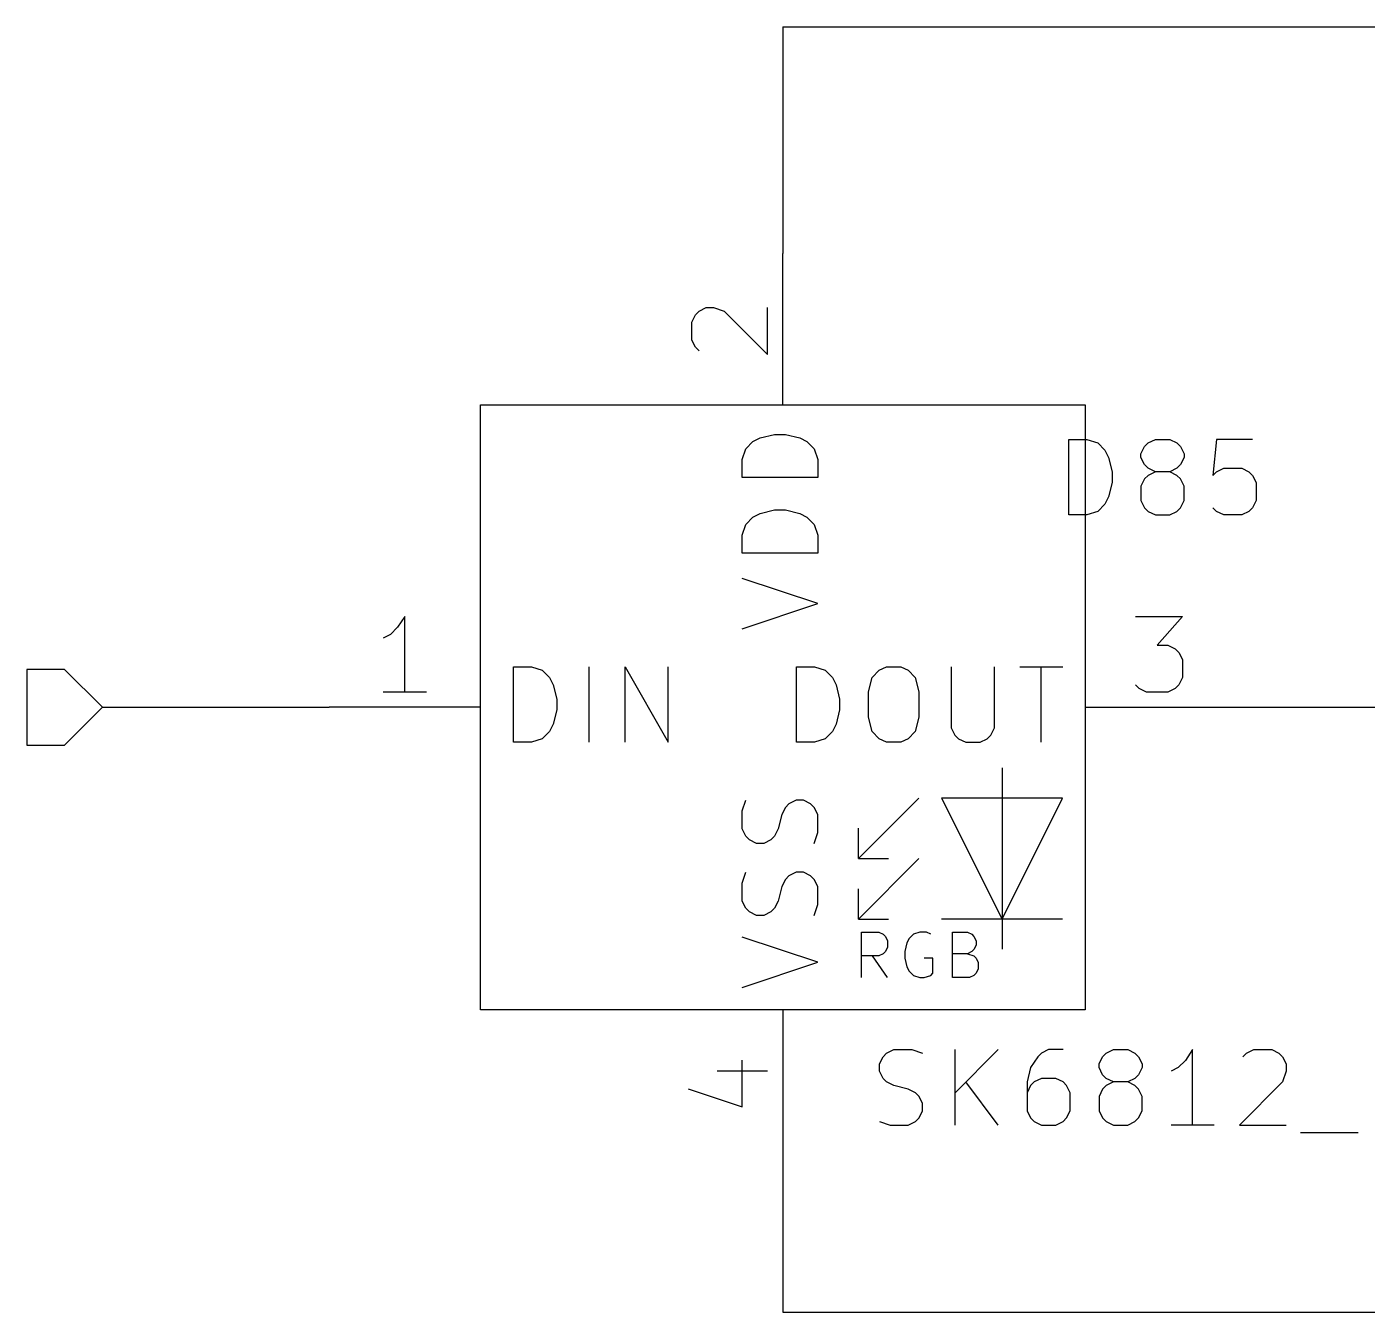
# Model space of a CAD drawing. Extents: x 0.4 to 11.3, y -7.9 to -0.4.
# Drawn here: x 1.55 to 2.437, y -2.45 to -1.6 of the extents above; entities that cross this region are included whole.
import ezdxf

# ---------------------------------------------------------------- set-up
doc = ezdxf.new("R2010")
doc.units = 0
doc.header["$MEASUREMENT"] = 0
for name, color, linetype in [('BROWN2', 54, 'CONTINUOUS'), ('CYAN2', 4, 'CONTINUOUS'), ('GREEN3', 91, 'CONTINUOUS'), ('LYELLOW', 51, 'CONTINUOUS'), ('RED2', 1, 'CONTINUOUS'), ('RED3', 11, 'CONTINUOUS')]:
    doc.layers.add(name, color=color, linetype=linetype)

msp = doc.modelspace()

# ---------------------------------------------------------------- linework, layer by layer
at = {"layer": 'BROWN2', "linetype": 'CONTINUOUS'}
for p, q in [((1.575, -2.025), (1.55, -2.025)), ((1.55, -2.025), (1.55, -2.075)), ((1.6, -2.05), (1.575, -2.025)), ((1.575, -2.075), (1.6, -2.05)), ((1.55, -2.075), (1.575, -2.075))]:
    msp.add_line(p, q, dxfattribs=at)
at = {"layer": 'CYAN2', "linetype": 'CONTINUOUS'}
for p, q in [((2.03504, -1.8719), (2.04456, -1.86952)), ((2.03504, -1.8719), (2.04456, -1.86952)), ((2.04456, -1.86952), (2.0517, -1.86952)), ((2.04456, -1.86952), (2.0517, -1.86952)), ((2.0517, -1.86952), (2.06122, -1.8719)), ((2.0517, -1.86952), (2.06122, -1.8719)), ((2.02313, -1.88619), (2.02551, -1.87905)), ((2.02313, -1.88619), (2.02551, -1.87905)), ((2.02551, -1.87905), (2.03028, -1.87428)), ((2.02551, -1.87905), (2.03028, -1.87428)), ((2.03028, -1.87428), (2.03504, -1.8719)), ((2.03028, -1.87428), (2.03504, -1.8719)), ((2.06122, -1.8719), (2.06599, -1.87428)), ((2.06122, -1.8719), (2.06599, -1.87428)), ((2.06599, -1.87428), (2.07075, -1.87905)), ((2.06599, -1.87428), (2.07075, -1.87905)), ((2.07075, -1.87905), (2.07313, -1.88619)), ((2.07075, -1.87905), (2.07313, -1.88619)), ((2.23928, -1.9228), (2.23928, -1.8728)), ((2.23928, -1.8728), (2.25119, -1.8728)), ((2.23928, -1.9228), (2.23928, -1.8728)), ((2.23928, -1.8728), (2.25119, -1.8728)), ((2.25119, -1.8728), (2.25833, -1.87519)), ((2.25119, -1.8728), (2.25833, -1.87519)), ((2.25833, -1.87519), (2.26309, -1.87995)), ((2.25833, -1.87519), (2.26309, -1.87995)), ((2.28691, -1.88233), (2.28928, -1.87757)), ((2.28691, -1.88233), (2.28928, -1.87757)), ((2.28928, -1.87757), (2.29167, -1.87519)), ((2.28928, -1.87757), (2.29167, -1.87519)), ((2.29167, -1.87519), (2.29643, -1.8728)), ((2.29167, -1.87519), (2.29643, -1.8728)), ((2.29643, -1.8728), (2.30595, -1.8728)), ((2.29643, -1.8728), (2.30595, -1.8728)), ((2.30595, -1.8728), (2.31071, -1.87519)), ((2.30595, -1.8728), (2.31071, -1.87519)), ((2.31071, -1.87519), (2.31309, -1.87757)), ((2.31071, -1.87519), (2.31309, -1.87757)), ((2.31309, -1.87757), (2.31548, -1.88233)), ((2.31309, -1.87757), (2.31548, -1.88233)), ((2.3369, -1.8728), (2.33452, -1.89661)), ((2.3369, -1.8728), (2.33452, -1.89661)), ((2.36071, -1.8728), (2.3369, -1.8728)), ((2.36071, -1.8728), (2.3369, -1.8728)), ((2.02313, -1.89809), (2.02313, -1.88619)), ((2.02313, -1.89809), (2.02313, -1.88619)), ((2.07313, -1.88619), (2.07313, -1.89809)), ((2.07313, -1.88619), (2.07313, -1.89809)), ((2.26309, -1.87995), (2.26548, -1.88471)), ((2.26309, -1.87995), (2.26548, -1.88471)), ((2.26548, -1.88471), (2.26785, -1.89423)), ((2.26548, -1.88471), (2.26785, -1.89423)), ((2.28691, -1.88471), (2.28691, -1.88233)), ((2.28691, -1.88471), (2.28691, -1.88233)), ((2.28928, -1.88947), (2.28691, -1.88471)), ((2.28928, -1.88947), (2.28691, -1.88471)), ((2.31548, -1.88471), (2.31309, -1.88947)), ((2.31548, -1.88471), (2.31309, -1.88947)), ((2.31548, -1.88233), (2.31548, -1.88471)), ((2.31548, -1.88233), (2.31548, -1.88471)), ((2.26785, -1.89423), (2.26785, -1.90137)), ((2.26785, -1.89423), (2.26785, -1.90137)), ((2.29167, -1.89185), (2.28928, -1.88947)), ((2.29167, -1.89185), (2.28928, -1.88947)), ((2.29167, -1.89661), (2.28928, -1.899)), ((2.29167, -1.89661), (2.28928, -1.899)), ((2.29643, -1.89423), (2.29167, -1.89185)), ((2.29643, -1.89423), (2.29167, -1.89185)), ((2.29643, -1.89423), (2.29167, -1.89661)), ((2.29643, -1.89423), (2.29167, -1.89661)), ((2.30595, -1.89423), (2.29643, -1.89423)), ((2.30595, -1.89423), (2.29643, -1.89423)), ((2.31071, -1.89185), (2.30595, -1.89423)), ((2.31071, -1.89185), (2.30595, -1.89423)), ((2.31071, -1.89661), (2.30595, -1.89423)), ((2.31071, -1.89661), (2.30595, -1.89423)), ((2.31309, -1.88947), (2.31071, -1.89185)), ((2.31309, -1.88947), (2.31071, -1.89185)), ((2.31309, -1.899), (2.31071, -1.89661)), ((2.31309, -1.899), (2.31071, -1.89661)), ((2.33452, -1.89661), (2.3369, -1.89423)), ((2.33452, -1.89661), (2.3369, -1.89423)), ((2.3369, -1.89423), (2.34167, -1.89185)), ((2.3369, -1.89423), (2.34167, -1.89185)), ((2.34167, -1.89185), (2.35357, -1.89185)), ((2.34167, -1.89185), (2.35357, -1.89185)), ((2.35357, -1.89185), (2.35833, -1.89423)), ((2.35357, -1.89185), (2.35833, -1.89423)), ((2.35833, -1.89423), (2.36071, -1.89661)), ((2.35833, -1.89423), (2.36071, -1.89661)), ((2.36071, -1.89661), (2.36309, -1.90137)), ((2.36071, -1.89661), (2.36309, -1.90137)), ((2.07313, -1.89809), (2.02313, -1.89809)), ((2.07313, -1.89809), (2.02313, -1.89809)), ((2.26785, -1.90137), (2.26548, -1.9109)), ((2.26785, -1.90137), (2.26548, -1.9109)), ((2.28928, -1.899), (2.28691, -1.90376)), ((2.28928, -1.899), (2.28691, -1.90376)), ((2.28691, -1.90376), (2.28691, -1.91328)), ((2.28691, -1.90376), (2.28691, -1.91328)), ((2.31548, -1.90376), (2.31309, -1.899)), ((2.31548, -1.90376), (2.31309, -1.899)), ((2.31548, -1.91328), (2.31548, -1.90376)), ((2.31548, -1.91328), (2.31548, -1.90376)), ((2.36309, -1.90137), (2.36309, -1.91328)), ((2.36309, -1.90137), (2.36309, -1.91328)), ((2.26548, -1.9109), (2.26309, -1.91566)), ((2.26548, -1.9109), (2.26309, -1.91566)), ((2.28691, -1.91328), (2.28928, -1.91804)), ((2.28691, -1.91328), (2.28928, -1.91804)), ((2.31309, -1.91804), (2.31548, -1.91328)), ((2.31309, -1.91804), (2.31548, -1.91328)), ((2.36309, -1.91328), (2.36071, -1.91804)), ((2.36309, -1.91328), (2.36071, -1.91804)), ((2.03028, -1.92428), (2.03504, -1.9219)), ((2.03028, -1.92428), (2.03504, -1.9219)), ((2.03504, -1.9219), (2.04456, -1.91952)), ((2.03504, -1.9219), (2.04456, -1.91952)), ((2.04456, -1.91952), (2.0517, -1.91952)), ((2.04456, -1.91952), (2.0517, -1.91952)), ((2.0517, -1.91952), (2.06122, -1.9219)), ((2.0517, -1.91952), (2.06122, -1.9219)), ((2.06122, -1.9219), (2.06599, -1.92428)), ((2.06122, -1.9219), (2.06599, -1.92428)), ((2.25119, -1.9228), (2.23928, -1.9228)), ((2.25119, -1.9228), (2.23928, -1.9228)), ((2.25833, -1.92043), (2.25119, -1.9228)), ((2.25833, -1.92043), (2.25119, -1.9228)), ((2.26309, -1.91566), (2.25833, -1.92043)), ((2.26309, -1.91566), (2.25833, -1.92043)), ((2.28928, -1.91804), (2.29167, -1.92043)), ((2.28928, -1.91804), (2.29167, -1.92043)), ((2.29167, -1.92043), (2.29643, -1.9228)), ((2.29167, -1.92043), (2.29643, -1.9228)), ((2.29643, -1.9228), (2.30595, -1.9228)), ((2.29643, -1.9228), (2.30595, -1.9228)), ((2.30595, -1.9228), (2.31071, -1.92043)), ((2.30595, -1.9228), (2.31071, -1.92043)), ((2.31071, -1.92043), (2.31309, -1.91804)), ((2.31071, -1.92043), (2.31309, -1.91804)), ((2.3369, -1.92043), (2.33452, -1.91804)), ((2.3369, -1.92043), (2.33452, -1.91804)), ((2.34167, -1.9228), (2.3369, -1.92043)), ((2.34167, -1.9228), (2.3369, -1.92043)), ((2.35357, -1.9228), (2.34167, -1.9228)), ((2.35357, -1.9228), (2.34167, -1.9228)), ((2.35833, -1.92043), (2.35357, -1.9228)), ((2.35833, -1.92043), (2.35357, -1.9228)), ((2.36071, -1.91804), (2.35833, -1.92043)), ((2.36071, -1.91804), (2.35833, -1.92043)), ((2.02313, -1.93619), (2.02551, -1.92905)), ((2.02313, -1.93619), (2.02551, -1.92905)), ((2.02551, -1.92905), (2.03028, -1.92428)), ((2.02551, -1.92905), (2.03028, -1.92428)), ((2.06599, -1.92428), (2.07075, -1.92905)), ((2.06599, -1.92428), (2.07075, -1.92905)), ((2.07075, -1.92905), (2.07313, -1.93619)), ((2.07075, -1.92905), (2.07313, -1.93619)), ((2.02313, -1.94809), (2.02313, -1.93619)), ((2.02313, -1.94809), (2.02313, -1.93619)), ((2.07313, -1.93619), (2.07313, -1.94809)), ((2.07313, -1.93619), (2.07313, -1.94809)), ((2.07313, -1.94809), (2.02313, -1.94809)), ((2.07313, -1.94809), (2.02313, -1.94809)), ((2.07313, -1.98143), (2.02313, -1.96476)), ((2.07313, -1.98143), (2.02313, -1.96476)), ((2.02313, -1.99809), (2.07313, -1.98143)), ((2.02313, -1.99809), (2.07313, -1.98143)), ((1.8719, -2.07313), (1.8719, -2.02313)), ((1.8719, -2.02313), (1.88381, -2.02313)), ((1.8719, -2.07313), (1.8719, -2.02313)), ((1.8719, -2.02313), (1.88381, -2.02313)), ((1.88381, -2.02313), (1.89095, -2.02551)), ((1.88381, -2.02313), (1.89095, -2.02551)), ((1.89095, -2.02551), (1.89571, -2.03028)), ((1.89095, -2.02551), (1.89571, -2.03028)), ((1.9219, -2.07313), (1.9219, -2.02313)), ((1.9219, -2.07313), (1.9219, -2.02313)), ((1.94571, -2.07313), (1.94571, -2.02313)), ((1.94571, -2.02313), (1.97428, -2.07313)), ((1.94571, -2.07313), (1.94571, -2.02313)), ((1.94571, -2.02313), (1.97428, -2.07313)), ((1.97428, -2.07313), (1.97428, -2.02313)), ((1.97428, -2.07313), (1.97428, -2.02313)), ((2.05904, -2.07313), (2.05904, -2.02313)), ((2.05904, -2.02313), (2.07095, -2.02313)), ((2.05904, -2.07313), (2.05904, -2.02313)), ((2.05904, -2.02313), (2.07095, -2.02313)), ((2.07095, -2.02313), (2.07809, -2.02551)), ((2.07095, -2.02313), (2.07809, -2.02551)), ((2.07809, -2.02551), (2.08285, -2.03028)), ((2.07809, -2.02551), (2.08285, -2.03028)), ((2.10904, -2.03028), (2.11381, -2.02551)), ((2.10904, -2.03028), (2.11381, -2.02551)), ((2.11381, -2.02551), (2.11857, -2.02313)), ((2.11381, -2.02551), (2.11857, -2.02313)), ((2.11857, -2.02313), (2.12809, -2.02313)), ((2.11857, -2.02313), (2.12809, -2.02313)), ((2.12809, -2.02313), (2.13285, -2.02551)), ((2.12809, -2.02313), (2.13285, -2.02551)), ((2.13285, -2.02551), (2.13761, -2.03028)), ((2.13285, -2.02551), (2.13761, -2.03028)), ((2.16143, -2.02313), (2.16143, -2.06361)), ((2.16143, -2.02313), (2.16143, -2.06361)), ((2.19, -2.06361), (2.19, -2.02313)), ((2.19, -2.06361), (2.19, -2.02313)), ((2.20667, -2.02313), (2.23524, -2.02313)), ((2.20667, -2.02313), (2.23524, -2.02313)), ((2.22095, -2.07313), (2.22095, -2.02313)), ((2.22095, -2.07313), (2.22095, -2.02313)), ((1.89571, -2.03028), (1.89809, -2.03504)), ((1.89571, -2.03028), (1.89809, -2.03504)), ((1.89809, -2.03504), (1.90047, -2.04456)), ((1.89809, -2.03504), (1.90047, -2.04456)), ((2.08285, -2.03028), (2.08524, -2.03504)), ((2.08285, -2.03028), (2.08524, -2.03504)), ((2.08524, -2.03504), (2.08761, -2.04456)), ((2.08524, -2.03504), (2.08761, -2.04456)), ((2.10667, -2.0398), (2.10904, -2.03028)), ((2.10667, -2.0398), (2.10904, -2.03028)), ((2.13761, -2.03028), (2.14, -2.0398)), ((2.13761, -2.03028), (2.14, -2.0398)), ((1.90047, -2.04456), (1.90047, -2.0517)), ((1.90047, -2.04456), (1.90047, -2.0517)), ((2.08761, -2.04456), (2.08761, -2.0517)), ((2.08761, -2.04456), (2.08761, -2.0517)), ((2.10667, -2.05646), (2.10667, -2.0398)), ((2.10667, -2.05646), (2.10667, -2.0398)), ((2.14, -2.0398), (2.14, -2.05646)), ((2.14, -2.0398), (2.14, -2.05646)), ((1.90047, -2.0517), (1.89809, -2.06122)), ((1.90047, -2.0517), (1.89809, -2.06122)), ((2.08761, -2.0517), (2.08524, -2.06122)), ((2.08761, -2.0517), (2.08524, -2.06122)), ((2.10904, -2.06599), (2.10667, -2.05646)), ((2.10904, -2.06599), (2.10667, -2.05646)), ((2.14, -2.05646), (2.13761, -2.06599)), ((2.14, -2.05646), (2.13761, -2.06599)), ((1.89809, -2.06122), (1.89571, -2.06599)), ((1.89809, -2.06122), (1.89571, -2.06599)), ((2.08524, -2.06122), (2.08285, -2.06599)), ((2.08524, -2.06122), (2.08285, -2.06599)), ((2.16143, -2.06361), (2.16381, -2.06837)), ((2.16143, -2.06361), (2.16381, -2.06837)), ((2.18762, -2.06837), (2.19, -2.06361)), ((2.18762, -2.06837), (2.19, -2.06361)), ((1.88381, -2.07313), (1.8719, -2.07313)), ((1.88381, -2.07313), (1.8719, -2.07313)), ((1.89095, -2.07075), (1.88381, -2.07313)), ((1.89095, -2.07075), (1.88381, -2.07313)), ((1.89571, -2.06599), (1.89095, -2.07075)), ((1.89571, -2.06599), (1.89095, -2.07075)), ((2.07095, -2.07313), (2.05904, -2.07313)), ((2.07095, -2.07313), (2.05904, -2.07313)), ((2.07809, -2.07075), (2.07095, -2.07313)), ((2.07809, -2.07075), (2.07095, -2.07313)), ((2.08285, -2.06599), (2.07809, -2.07075)), ((2.08285, -2.06599), (2.07809, -2.07075)), ((2.11381, -2.07075), (2.10904, -2.06599)), ((2.11381, -2.07075), (2.10904, -2.06599)), ((2.11857, -2.07313), (2.11381, -2.07075)), ((2.11857, -2.07313), (2.11381, -2.07075)), ((2.12809, -2.07313), (2.11857, -2.07313)), ((2.12809, -2.07313), (2.11857, -2.07313)), ((2.13285, -2.07075), (2.12809, -2.07313)), ((2.13285, -2.07075), (2.12809, -2.07313)), ((2.13761, -2.06599), (2.13285, -2.07075)), ((2.13761, -2.06599), (2.13285, -2.07075)), ((2.16381, -2.06837), (2.16619, -2.07075)), ((2.16381, -2.06837), (2.16619, -2.07075)), ((2.16619, -2.07075), (2.17095, -2.07313)), ((2.16619, -2.07075), (2.17095, -2.07313)), ((2.17095, -2.07313), (2.18047, -2.07313)), ((2.17095, -2.07313), (2.18047, -2.07313)), ((2.18047, -2.07313), (2.18524, -2.07075)), ((2.18047, -2.07313), (2.18524, -2.07075)), ((2.18524, -2.07075), (2.18762, -2.06837)), ((2.18524, -2.07075), (2.18762, -2.06837)), ((2.02313, -2.11857), (2.02551, -2.11143)), ((2.02313, -2.11857), (2.02551, -2.11143)), ((2.02313, -2.13047), (2.02313, -2.11857)), ((2.02313, -2.13047), (2.02313, -2.11857)), ((2.0517, -2.11619), (2.04932, -2.12095)), ((2.0517, -2.11619), (2.04932, -2.12095)), ((2.05408, -2.11381), (2.0517, -2.11619)), ((2.05408, -2.11381), (2.0517, -2.11619)), ((2.05885, -2.11143), (2.05408, -2.11381)), ((2.05885, -2.11143), (2.05408, -2.11381)), ((2.06361, -2.11143), (2.05885, -2.11143)), ((2.06361, -2.11143), (2.05885, -2.11143)), ((2.06837, -2.11381), (2.06361, -2.11143)), ((2.06837, -2.11381), (2.06361, -2.11143)), ((2.07075, -2.11619), (2.06837, -2.11381)), ((2.07075, -2.11619), (2.06837, -2.11381)), ((2.07313, -2.12095), (2.07075, -2.11619)), ((2.07313, -2.12095), (2.07075, -2.11619)), ((2.04932, -2.12095), (2.04694, -2.13047)), ((2.04932, -2.12095), (2.04694, -2.13047)), ((2.07313, -2.13285), (2.07313, -2.12095)), ((2.07313, -2.13285), (2.07313, -2.12095)), ((2.02551, -2.13524), (2.02313, -2.13047)), ((2.02551, -2.13524), (2.02313, -2.13047)), ((2.02789, -2.13762), (2.02551, -2.13524)), ((2.02789, -2.13762), (2.02551, -2.13524)), ((2.04456, -2.13524), (2.04218, -2.13762)), ((2.04456, -2.13524), (2.04218, -2.13762)), ((2.04694, -2.13047), (2.04456, -2.13524)), ((2.04694, -2.13047), (2.04456, -2.13524)), ((2.07075, -2.14), (2.07313, -2.13285)), ((2.07075, -2.14), (2.07313, -2.13285)), ((2.03265, -2.14), (2.02789, -2.13762)), ((2.03265, -2.14), (2.02789, -2.13762)), ((2.03742, -2.14), (2.03265, -2.14)), ((2.03742, -2.14), (2.03265, -2.14)), ((2.04218, -2.13762), (2.03742, -2.14)), ((2.04218, -2.13762), (2.03742, -2.14)), ((2.02313, -2.16619), (2.02551, -2.15904)), ((2.02313, -2.16619), (2.02551, -2.15904)), ((2.05408, -2.16143), (2.0517, -2.16381)), ((2.05408, -2.16143), (2.0517, -2.16381)), ((2.05885, -2.15904), (2.05408, -2.16143)), ((2.05885, -2.15904), (2.05408, -2.16143)), ((2.06361, -2.15904), (2.05885, -2.15904)), ((2.06361, -2.15904), (2.05885, -2.15904)), ((2.06837, -2.16143), (2.06361, -2.15904)), ((2.06837, -2.16143), (2.06361, -2.15904)), ((2.07075, -2.16381), (2.06837, -2.16143)), ((2.07075, -2.16381), (2.06837, -2.16143)), ((2.02313, -2.17809), (2.02313, -2.16619)), ((2.02313, -2.17809), (2.02313, -2.16619)), ((2.04932, -2.16857), (2.04694, -2.17809)), ((2.04932, -2.16857), (2.04694, -2.17809)), ((2.0517, -2.16381), (2.04932, -2.16857)), ((2.0517, -2.16381), (2.04932, -2.16857)), ((2.07313, -2.16857), (2.07075, -2.16381)), ((2.07313, -2.16857), (2.07075, -2.16381)), ((2.07313, -2.18047), (2.07313, -2.16857)), ((2.07313, -2.18047), (2.07313, -2.16857)), ((2.02551, -2.18285), (2.02313, -2.17809)), ((2.02551, -2.18285), (2.02313, -2.17809)), ((2.04694, -2.17809), (2.04456, -2.18285)), ((2.04694, -2.17809), (2.04456, -2.18285)), ((2.07075, -2.18761), (2.07313, -2.18047)), ((2.07075, -2.18761), (2.07313, -2.18047)), ((2.02789, -2.18524), (2.02551, -2.18285)), ((2.02789, -2.18524), (2.02551, -2.18285)), ((2.03265, -2.18761), (2.02789, -2.18524)), ((2.03265, -2.18761), (2.02789, -2.18524)), ((2.03742, -2.18761), (2.03265, -2.18761)), ((2.03742, -2.18761), (2.03265, -2.18761)), ((2.04218, -2.18524), (2.03742, -2.18761)), ((2.04218, -2.18524), (2.03742, -2.18761)), ((2.04456, -2.18285), (2.04218, -2.18524)), ((2.04456, -2.18285), (2.04218, -2.18524)), ((2.07313, -2.21857), (2.02313, -2.2019)), ((2.07313, -2.21857), (2.02313, -2.2019)), ((2.02313, -2.23524), (2.07313, -2.21857)), ((2.02313, -2.23524), (2.07313, -2.21857)), ((2.11866, -2.27872), (2.12343, -2.27633)), ((2.11866, -2.27872), (2.12343, -2.27633)), ((2.12343, -2.27633), (2.13533, -2.27633)), ((2.12343, -2.27633), (2.13533, -2.27633)), ((2.13533, -2.27633), (2.14247, -2.27872)), ((2.13533, -2.27633), (2.14247, -2.27872)), ((2.1639, -2.32633), (2.1639, -2.27633)), ((2.19247, -2.27633), (2.1639, -2.30491)), ((2.1639, -2.32633), (2.1639, -2.27633)), ((2.19247, -2.27633), (2.1639, -2.30491)), ((2.2258, -2.27633), (2.22104, -2.27872)), ((2.2258, -2.27633), (2.22104, -2.27872)), ((2.23533, -2.27633), (2.2258, -2.27633)), ((2.23533, -2.27633), (2.2258, -2.27633)), ((2.2639, -2.27872), (2.26866, -2.27633)), ((2.2639, -2.27872), (2.26866, -2.27633)), ((2.26866, -2.27633), (2.27819, -2.27633)), ((2.26866, -2.27633), (2.27819, -2.27633)), ((2.27819, -2.27633), (2.28294, -2.27872)), ((2.27819, -2.27633), (2.28294, -2.27872)), ((2.32104, -2.27633), (2.31628, -2.28348)), ((2.32104, -2.27633), (2.31628, -2.28348)), ((2.32104, -2.32633), (2.32104, -2.27633)), ((2.32104, -2.32633), (2.32104, -2.27633)), ((2.35675, -2.27872), (2.36152, -2.27633)), ((2.35675, -2.27872), (2.36152, -2.27633)), ((2.36152, -2.27633), (2.37342, -2.27633)), ((2.36152, -2.27633), (2.37342, -2.27633)), ((2.37342, -2.27633), (2.37818, -2.27872)), ((2.37342, -2.27633), (2.37818, -2.27872)), ((2.1139, -2.28586), (2.11628, -2.2811)), ((2.1139, -2.28586), (2.11628, -2.2811)), ((2.1139, -2.29062), (2.1139, -2.28586)), ((2.1139, -2.29062), (2.1139, -2.28586)), ((2.11628, -2.2811), (2.11866, -2.27872)), ((2.11628, -2.2811), (2.11866, -2.27872)), ((2.21866, -2.2811), (2.2139, -2.28824)), ((2.21866, -2.2811), (2.2139, -2.28824)), ((2.22104, -2.27872), (2.21866, -2.2811)), ((2.22104, -2.27872), (2.21866, -2.2811)), ((2.25914, -2.28586), (2.26152, -2.2811)), ((2.25914, -2.28586), (2.26152, -2.2811)), ((2.25914, -2.28824), (2.25914, -2.28586)), ((2.25914, -2.28824), (2.25914, -2.28586)), ((2.26152, -2.2811), (2.2639, -2.27872)), ((2.26152, -2.2811), (2.2639, -2.27872)), ((2.28294, -2.27872), (2.28533, -2.2811)), ((2.28294, -2.27872), (2.28533, -2.2811)), ((2.28533, -2.2811), (2.28771, -2.28586)), ((2.28533, -2.2811), (2.28771, -2.28586)), ((2.28771, -2.28586), (2.28771, -2.28824)), ((2.28771, -2.28586), (2.28771, -2.28824)), ((2.31628, -2.28348), (2.31152, -2.28824)), ((2.31628, -2.28348), (2.31152, -2.28824)), ((2.35437, -2.2811), (2.35675, -2.27872)), ((2.35437, -2.2811), (2.35675, -2.27872)), ((2.37818, -2.27872), (2.38056, -2.2811)), ((2.37818, -2.27872), (2.38056, -2.2811)), ((2.38056, -2.2811), (2.38294, -2.28586)), ((2.38056, -2.2811), (2.38294, -2.28586)), ((2.38294, -2.28586), (2.38294, -2.29062)), ((2.38294, -2.28586), (2.38294, -2.29062)), ((2.11628, -2.29538), (2.1139, -2.29062)), ((2.11628, -2.29538), (2.1139, -2.29062)), ((2.11866, -2.29776), (2.11628, -2.29538)), ((2.11866, -2.29776), (2.11628, -2.29538)), ((2.2139, -2.28824), (2.21152, -2.29776)), ((2.2139, -2.28824), (2.21152, -2.29776)), ((2.22104, -2.29538), (2.21628, -2.29776)), ((2.22104, -2.29538), (2.21628, -2.29776)), ((2.23057, -2.29538), (2.22104, -2.29538)), ((2.23057, -2.29538), (2.22104, -2.29538)), ((2.23533, -2.29776), (2.23057, -2.29538)), ((2.23533, -2.29776), (2.23057, -2.29538)), ((2.26152, -2.293), (2.25914, -2.28824)), ((2.26152, -2.293), (2.25914, -2.28824)), ((2.2639, -2.29538), (2.26152, -2.293)), ((2.2639, -2.29538), (2.26152, -2.293)), ((2.26866, -2.29776), (2.2639, -2.29538)), ((2.26866, -2.29776), (2.2639, -2.29538)), ((2.28294, -2.29538), (2.27819, -2.29776)), ((2.28294, -2.29538), (2.27819, -2.29776)), ((2.28533, -2.293), (2.28294, -2.29538)), ((2.28533, -2.293), (2.28294, -2.29538)), ((2.28771, -2.28824), (2.28533, -2.293)), ((2.28771, -2.28824), (2.28533, -2.293)), ((2.31152, -2.28824), (2.30676, -2.29062)), ((2.31152, -2.28824), (2.30676, -2.29062)), ((2.38294, -2.29062), (2.38056, -2.29776)), ((2.38294, -2.29062), (2.38056, -2.29776)), ((2.12343, -2.30015), (2.11866, -2.29776)), ((2.12343, -2.30015), (2.11866, -2.29776)), ((2.13295, -2.30253), (2.12343, -2.30015)), ((2.13295, -2.30253), (2.12343, -2.30015)), ((2.13771, -2.30491), (2.13295, -2.30253)), ((2.13771, -2.30491), (2.13295, -2.30253)), ((2.14009, -2.30729), (2.13771, -2.30491)), ((2.14009, -2.30729), (2.13771, -2.30491)), ((2.19247, -2.32633), (2.17104, -2.29776)), ((2.19247, -2.32633), (2.17104, -2.29776)), ((2.21152, -2.29776), (2.21152, -2.31681)), ((2.21152, -2.29776), (2.21152, -2.31681)), ((2.2139, -2.30015), (2.21152, -2.30491)), ((2.2139, -2.30015), (2.21152, -2.30491)), ((2.21628, -2.29776), (2.2139, -2.30015)), ((2.21628, -2.29776), (2.2139, -2.30015)), ((2.23771, -2.30015), (2.23533, -2.29776)), ((2.23771, -2.30015), (2.23533, -2.29776)), ((2.24009, -2.30491), (2.23771, -2.30015)), ((2.24009, -2.30491), (2.23771, -2.30015)), ((2.24009, -2.31681), (2.24009, -2.30491)), ((2.24009, -2.31681), (2.24009, -2.30491)), ((2.26152, -2.30253), (2.25914, -2.30729)), ((2.26152, -2.30253), (2.25914, -2.30729)), ((2.2639, -2.30015), (2.26152, -2.30253)), ((2.2639, -2.30015), (2.26152, -2.30253)), ((2.26866, -2.29776), (2.2639, -2.30015)), ((2.26866, -2.29776), (2.2639, -2.30015)), ((2.27819, -2.29776), (2.26866, -2.29776)), ((2.27819, -2.29776), (2.26866, -2.29776)), ((2.28294, -2.30015), (2.27819, -2.29776)), ((2.28294, -2.30015), (2.27819, -2.29776)), ((2.28533, -2.30253), (2.28294, -2.30015)), ((2.28533, -2.30253), (2.28294, -2.30015)), ((2.28771, -2.30729), (2.28533, -2.30253)), ((2.28771, -2.30729), (2.28533, -2.30253)), ((2.38056, -2.29776), (2.35199, -2.32633)), ((2.38056, -2.29776), (2.35199, -2.32633)), ((2.14247, -2.31205), (2.14009, -2.30729)), ((2.14247, -2.31205), (2.14009, -2.30729)), ((2.14247, -2.31681), (2.14247, -2.31205)), ((2.14247, -2.31681), (2.14247, -2.31205)), ((2.25914, -2.30729), (2.25914, -2.31681)), ((2.25914, -2.30729), (2.25914, -2.31681)), ((2.28771, -2.31681), (2.28771, -2.30729)), ((2.28771, -2.31681), (2.28771, -2.30729)), ((2.13771, -2.32396), (2.14009, -2.32157)), ((2.13771, -2.32396), (2.14009, -2.32157)), ((2.14009, -2.32157), (2.14247, -2.31681)), ((2.14009, -2.32157), (2.14247, -2.31681)), ((2.21152, -2.31681), (2.2139, -2.32157)), ((2.21152, -2.31681), (2.2139, -2.32157)), ((2.2139, -2.32157), (2.21628, -2.32396)), ((2.2139, -2.32157), (2.21628, -2.32396)), ((2.23533, -2.32396), (2.23771, -2.32157)), ((2.23533, -2.32396), (2.23771, -2.32157)), ((2.23771, -2.32157), (2.24009, -2.31681)), ((2.23771, -2.32157), (2.24009, -2.31681)), ((2.25914, -2.31681), (2.26152, -2.32157)), ((2.25914, -2.31681), (2.26152, -2.32157)), ((2.26152, -2.32157), (2.2639, -2.32396)), ((2.26152, -2.32157), (2.2639, -2.32396)), ((2.28294, -2.32396), (2.28533, -2.32157)), ((2.28294, -2.32396), (2.28533, -2.32157)), ((2.28533, -2.32157), (2.28771, -2.31681)), ((2.28533, -2.32157), (2.28771, -2.31681)), ((2.1139, -2.32396), (2.12104, -2.32633)), ((2.1139, -2.32396), (2.12104, -2.32633)), ((2.12104, -2.32633), (2.13295, -2.32633)), ((2.12104, -2.32633), (2.13295, -2.32633)), ((2.13295, -2.32633), (2.13771, -2.32396)), ((2.13295, -2.32633), (2.13771, -2.32396)), ((2.21628, -2.32396), (2.22104, -2.32633)), ((2.21628, -2.32396), (2.22104, -2.32633)), ((2.22104, -2.32633), (2.23057, -2.32633)), ((2.22104, -2.32633), (2.23057, -2.32633)), ((2.23057, -2.32633), (2.23533, -2.32396)), ((2.23057, -2.32633), (2.23533, -2.32396)), ((2.2639, -2.32396), (2.26866, -2.32633)), ((2.2639, -2.32396), (2.26866, -2.32633)), ((2.26866, -2.32633), (2.27819, -2.32633)), ((2.26866, -2.32633), (2.27819, -2.32633)), ((2.27819, -2.32633), (2.28294, -2.32396)), ((2.27819, -2.32633), (2.28294, -2.32396)), ((2.33533, -2.32633), (2.30676, -2.32633)), ((2.33533, -2.32633), (2.30676, -2.32633)), ((2.35199, -2.32633), (2.38294, -2.32633)), ((2.35199, -2.32633), (2.38294, -2.32633)), ((2.39247, -2.3311), (2.43056, -2.3311)), ((2.39247, -2.3311), (2.43056, -2.3311))]:
    msp.add_line(p, q, dxfattribs=at)
at = {"layer": 'GREEN3', "linetype": 'CONTINUOUS'}
for p, q in [((2.05, -1.6), (2.05, -1.75)), ((2.05, -1.6), (2.75, -1.6)), ((1.6, -2.05), (1.75, -2.05)), ((2.35, -2.05), (2.45, -2.05)), ((2.05, -2.35), (2.05, -2.45)), ((2.05, -2.45), (2.75, -2.45))]:
    msp.add_line(p, q, dxfattribs=at)
at = {"layer": 'LYELLOW', "linetype": 'CONTINUOUS'}
for p, q in [((1.85, -2.25), (1.85, -1.85)), ((1.85, -1.85), (2.25, -1.85)), ((2.25, -1.85), (2.25, -2.25)), ((2.25, -2.25), (1.85, -2.25))]:
    msp.add_line(p, q, dxfattribs=at)
at = {"layer": 'RED2', "linetype": 'CONTINUOUS'}
for p, q in [((2.05, -1.85), (2.05, -1.75)), ((2.05, -1.85), (2.05, -1.75)), ((1.85, -2.25), (1.85, -1.85)), ((1.85, -1.85), (2.25, -1.85)), ((2.25, -1.85), (2.25, -2.25)), ((1.85, -2.05), (1.75, -2.05)), ((1.85, -2.05), (1.75, -2.05)), ((2.25, -2.05), (2.35, -2.05)), ((2.25, -2.05), (2.35, -2.05)), ((2.195, -2.09), (2.195, -2.19)), ((2.14, -2.11), (2.1, -2.15)), ((2.235, -2.11), (2.155, -2.11)), ((2.155, -2.11), (2.195, -2.19)), ((2.195, -2.19), (2.235, -2.11)), ((2.1, -2.15), (2.1, -2.13)), ((2.1, -2.15), (2.12, -2.15)), ((2.14, -2.15), (2.1, -2.19)), ((2.1, -2.19), (2.1, -2.17)), ((2.1, -2.19), (2.12, -2.19)), ((2.235, -2.19), (2.155, -2.19)), ((2.195, -2.19), (2.195, -2.21)), ((2.10214, -2.22868), (2.10214, -2.19868)), ((2.10214, -2.19868), (2.11357, -2.19868)), ((2.11357, -2.19868), (2.11643, -2.20011)), ((2.11643, -2.20011), (2.11785, -2.20154)), ((2.11785, -2.20154), (2.11928, -2.2044)), ((2.11928, -2.2044), (2.11928, -2.20868)), ((2.13214, -2.20583), (2.13071, -2.21154)), ((2.13357, -2.20297), (2.13214, -2.20583)), ((2.13643, -2.20011), (2.13357, -2.20297)), ((2.14071, -2.19868), (2.13643, -2.20011)), ((2.145, -2.19868), (2.14071, -2.19868)), ((2.14785, -2.20011), (2.145, -2.19868)), ((2.16214, -2.22868), (2.16214, -2.19868)), ((2.16214, -2.19868), (2.17214, -2.19868)), ((2.17214, -2.19868), (2.175, -2.20011)), ((2.175, -2.20011), (2.17643, -2.20154)), ((2.17643, -2.20154), (2.17785, -2.2044)), ((2.17785, -2.20726), (2.17643, -2.21011)), ((2.17785, -2.2044), (2.17785, -2.20726)), ((2.11357, -2.2144), (2.10214, -2.2144)), ((2.11928, -2.22868), (2.10928, -2.2144)), ((2.11643, -2.21297), (2.11357, -2.2144)), ((2.11785, -2.21154), (2.11643, -2.21297)), ((2.11928, -2.20868), (2.11785, -2.21154)), ((2.13071, -2.21154), (2.13071, -2.21583)), ((2.13071, -2.21583), (2.13214, -2.22154)), ((2.14928, -2.21583), (2.14357, -2.21583)), ((2.14928, -2.22583), (2.14928, -2.21583)), ((2.17214, -2.21297), (2.16214, -2.21297)), ((2.175, -2.21154), (2.17214, -2.21297)), ((2.17214, -2.21297), (2.17643, -2.2144)), ((2.17643, -2.21011), (2.175, -2.21154)), ((2.17643, -2.2144), (2.17785, -2.21583)), ((2.17785, -2.21583), (2.17928, -2.21868)), ((2.13214, -2.22154), (2.13357, -2.2244)), ((2.13357, -2.2244), (2.13643, -2.22726)), ((2.17928, -2.22297), (2.17785, -2.22583)), ((2.17928, -2.21868), (2.17928, -2.22297)), ((2.13643, -2.22726), (2.14071, -2.22868)), ((2.14071, -2.22868), (2.14357, -2.22868)), ((2.14357, -2.22868), (2.14785, -2.22726)), ((2.14785, -2.22726), (2.14928, -2.22583)), ((2.17357, -2.22868), (2.16214, -2.22868)), ((2.17643, -2.22726), (2.17357, -2.22868)), ((2.17785, -2.22583), (2.17643, -2.22726)), ((2.25, -2.25), (1.85, -2.25)), ((2.05, -2.25), (2.05, -2.35)), ((2.05, -2.25), (2.05, -2.35))]:
    msp.add_line(p, q, dxfattribs=at)
at = {"layer": 'RED3', "linetype": 'CONTINUOUS'}
for p, q in [((1.98988, -1.79523), (1.99226, -1.79047)), ((1.98988, -1.79523), (1.99226, -1.79047)), ((1.99226, -1.79047), (1.99464, -1.78809)), ((1.99226, -1.79047), (1.99464, -1.78809)), ((1.99464, -1.78809), (1.9994, -1.78571)), ((1.99464, -1.78809), (1.9994, -1.78571)), ((1.9994, -1.78571), (2.00417, -1.78571)), ((1.9994, -1.78571), (2.00417, -1.78571)), ((2.00417, -1.78571), (2.01131, -1.78809)), ((2.00417, -1.78571), (2.01131, -1.78809)), ((2.01131, -1.78809), (2.03988, -1.81666)), ((2.01131, -1.78809), (2.03988, -1.81666)), ((2.03988, -1.81666), (2.03988, -1.78571)), ((2.03988, -1.81666), (2.03988, -1.78571)), ((1.98988, -1.80714), (1.98988, -1.79523)), ((1.98988, -1.80714), (1.98988, -1.79523)), ((1.99226, -1.8119), (1.98988, -1.80714)), ((1.99226, -1.8119), (1.98988, -1.80714)), ((1.99464, -1.81428), (1.99226, -1.8119)), ((1.99464, -1.81428), (1.99226, -1.8119)), ((1.8, -1.98988), (1.79524, -1.99702)), ((1.8, -1.98988), (1.79524, -1.99702)), ((1.8, -2.03988), (1.8, -1.98988)), ((1.8, -2.03988), (1.8, -1.98988)), ((2.28333, -1.98988), (2.31429, -1.98988)), ((2.28333, -1.98988), (2.31429, -1.98988)), ((2.31429, -1.98988), (2.29762, -2.00893)), ((2.31429, -1.98988), (2.29762, -2.00893)), ((1.79048, -2.00178), (1.78572, -2.00417)), ((1.79048, -2.00178), (1.78572, -2.00417)), ((1.79524, -1.99702), (1.79048, -2.00178)), ((1.79524, -1.99702), (1.79048, -2.00178)), ((2.29762, -2.00893), (2.30476, -2.00893)), ((2.29762, -2.00893), (2.30476, -2.00893)), ((2.30476, -2.00893), (2.30952, -2.01131)), ((2.30476, -2.00893), (2.30952, -2.01131)), ((2.30952, -2.01131), (2.31191, -2.01369)), ((2.30952, -2.01131), (2.31191, -2.01369)), ((2.31191, -2.01369), (2.31429, -2.01845)), ((2.31191, -2.01369), (2.31429, -2.01845)), ((2.31429, -2.01845), (2.31429, -2.03035)), ((2.31429, -2.01845), (2.31429, -2.03035)), ((2.28572, -2.0375), (2.28333, -2.03512)), ((2.28572, -2.0375), (2.28333, -2.03512)), ((2.29048, -2.03988), (2.28572, -2.0375)), ((2.29048, -2.03988), (2.28572, -2.0375)), ((2.30952, -2.0375), (2.30476, -2.03988)), ((2.30952, -2.0375), (2.30476, -2.03988)), ((2.31191, -2.03512), (2.30952, -2.0375)), ((2.31191, -2.03512), (2.30952, -2.0375)), ((2.31429, -2.03035), (2.31191, -2.03512)), ((2.31429, -2.03035), (2.31191, -2.03512)), ((1.81429, -2.03988), (1.78572, -2.03988)), ((1.81429, -2.03988), (1.78572, -2.03988)), ((2.30476, -2.03988), (2.29048, -2.03988)), ((2.30476, -2.03988), (2.29048, -2.03988)), ((2.02321, -2.31428), (2.02321, -2.28333)), ((2.02321, -2.31428), (2.02321, -2.28333)), ((2.00655, -2.29047), (2.03988, -2.29047)), ((2.00655, -2.29047), (2.03988, -2.29047)), ((1.9875, -2.30238), (2.02321, -2.31428)), ((1.9875, -2.30238), (2.02321, -2.31428))]:
    msp.add_line(p, q, dxfattribs=at)

doc.saveas('drawing.dxf')
